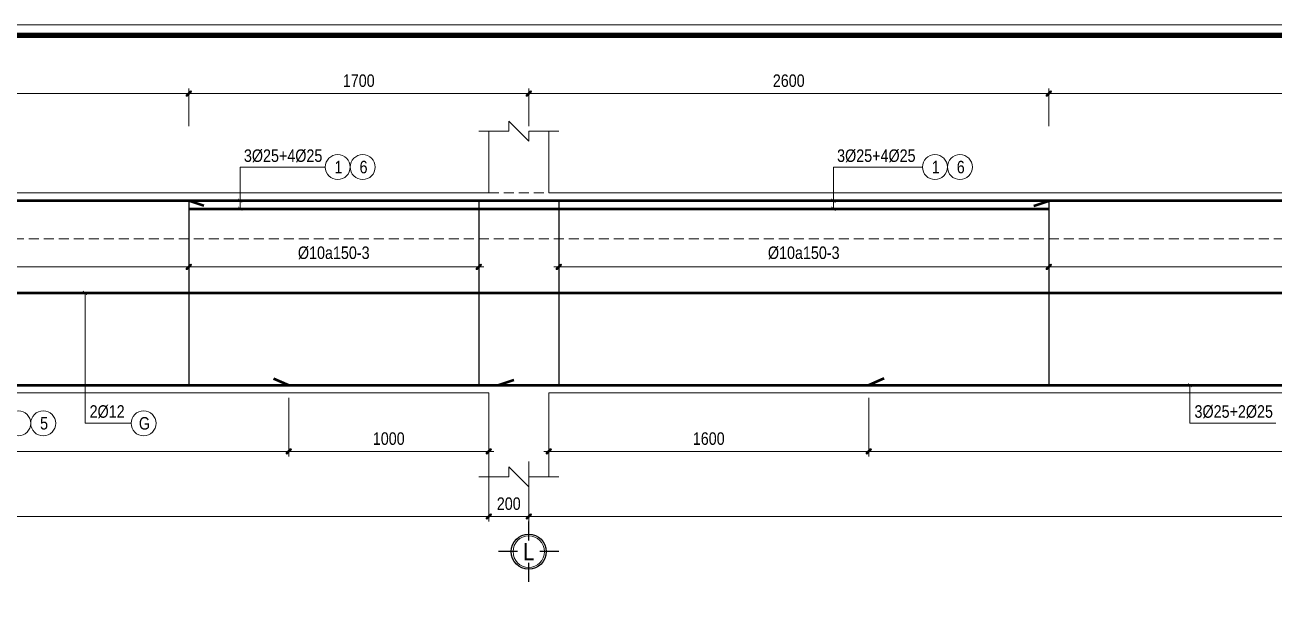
# Model space of a CAD drawing. Header units: millimetres. Extents: x 397144 to 8960116, y 345581 to 674207.
# Drawn here: x 4939984 to 4946229, y 637464 to 640310 of the extents above; entities that cross this region are included whole.
import ezdxf
from ezdxf.enums import TextEntityAlignment as Align
from ezdxf.xclip import XClip

# ---------------------------------------------------------------- set-up
doc = ezdxf.new("R2010")
doc.units = ezdxf.units.MM
doc.header["$XCLIPFRAME"] = 0
doc.header["$PDSIZE"] = -10
doc.linetypes.add('HIDDEN', pattern=[0.375, 0.25, -0.125])
doc.layers.get('0').update_dxf_attribs({"linetype": 'CONTINUOUS'})
doc.layers.get('Defpoints').update_dxf_attribs({"color": 12, "linetype": 'CONTINUOUS'})
for name, color, linetype, lineweight in [('2', 2, 'CONTINUOUS', 20), ('CDAI', 8, 'CONTINUOUS', 30), ('CTHEP', 2, 'CONTINUOUS', 50), ('DBAO', 3, 'CONTINUOUS', 20), ('DGIONG', 4, 'CONTINUOUS', 13), ('KTH', 150, 'CONTINUOUS', 5), ('Net khuat', 8, 'HIDDEN', 13), ('STICK', 1, 'CONTINUOUS', 9), ('TEXT', 7, 'CONTINUOUS', 15)]:
    doc.layers.add(name, color=color, linetype=linetype, lineweight=lineweight)
doc.layers.add('8', color=8, linetype='CONTINUOUS')
doc.styles.add('HELVECONDENSE', font='VHELVCN_0.TTF')
doc.styles.add('Star-HelCon', font='VHELVCN_0.TTF')
doc.styles.add('TTP-HelCon', font='VHELVCN_0.TTF')
doc.styles.add('VNI-HELVE-CONDENSE', font='VHELVCN_0.TTF')
doc.dimstyles.new('kc-25', dxfattribs={"dimtxt": 62.5, "dimasz": 20, "dimexe": 20, "dimexo": 50, "dimgap": 25, "dimtad": 3, "dimdec": 0, "dimzin": 0, "dimdsep": 46, "dimtxsty": 'VNI-HELVE-CONDENSE', "dimblk": 'DIM', "dimcen": 2.5, "dimclrd": 256, "dimclre": 154, "dimclrt": 7, "dimaunit": 1, "dimadec": 0, "dimazin": 0, "dimtfac": 1, "dimtdec": 0, "dimtix": 1, "dimtmove": 0, "dimatfit": 3, "dimldrblk": 'DOT', "dimfxl": 1, "dimtolj": 1, "dimtzin": 0, "dimarcsym": 0})
doc.dimstyles.new('TTP-25', dxfattribs={"dimscale": 25, "dimtxt": 2.5, "dimasz": 1, "dimexe": 1, "dimexo": 1, "dimgap": 0.09, "dimtad": 0, "dimdec": 4, "dimrnd": 5, "dimzin": 9, "dimdsep": 46, "dimtxsty": 'TTP-HelCon', "dimblk": 'Stick1', "dimcen": 0.09, "dimdle": 1.5, "dimclrd": 256, "dimclre": 256, "dimclrt": 7, "dimadec": 0, "dimazin": 0, "dimtfac": 1, "dimtdec": 4, "dimtmove": 0, "dimatfit": 3, "dimldrblk": '_ArchTick1', "dimfxl": 1, "dimtvp": 1, "dimtolj": 1, "dimtzin": 0, "dimarcsym": 0})

# ---------------------------------------------------------------- blocks, each defined once
blk = doc.blocks.new('Stick1')
at = {"layer": 'STICK'}
h = blk.add_hatch(color=256, dxfattribs=at)
edge = h.paths.add_edge_path()
edge.add_line((0.3, 0.5), (-0.5, -0.3))
edge.add_arc((-0.4, -0.4), 0.141, 135, 315)
edge.add_line((-0.3, -0.5), (0.5, 0.3))
edge.add_arc((0.4, 0.4), 0.141, 315, 495)
blk.add_line((1, 0), (-1, 0), dxfattribs=at)
blk.add_lwpolyline([(0.3, 0.5), (-0.5, -0.3, 1), (-0.3, -0.5), (0.5, 0.3, 1), (0.3, 0.5, 1)], format="xyb", dxfattribs=at)
blk = doc.blocks.new('*D2305')
at = {"layer": 'Defpoints', "color": 0, "transparency": 16777216}
for p in [(9400, -1420), (21650, -1420), (21650, -1618)]:
    blk.add_point(p, dxfattribs=at)
at = {"layer": 'KTH', "lineweight": -2, "transparency": 16777216}
for p, q in [((9400, -1445), (9400, -1643)), ((21650, -1445), (21650, -1643)), ((9425, -1618), (21625, -1618))]:
    blk.add_line(p, q, dxfattribs=at)
at = {"layer": 'KTH', "lineweight": -2, "transparency": 16777216, "xscale": 25, "yscale": 25, "zscale": 25, "rotation": 180}
blk.add_blockref('Stick1', (9400, -1618), dxfattribs=at)
at = {"layer": 'KTH', "lineweight": -2, "transparency": 16777216, "xscale": 25, "yscale": 25, "zscale": 25}
blk.add_blockref('Stick1', (21650, -1618), dxfattribs=at)
at = {"layer": 'KTH', "color": 7, "transparency": 16777216, "insert": (15525, -1554.1), "char_height": 62.5, "attachment_point": 5, "style": 'TTP-HelCon'}
blk.add_mtext('\\A1;12250', dxfattribs=at)
blk = doc.blocks.new('_ArchTick1')
at = {"color": 0, "const_width": 3.81}
blk.add_lwpolyline([(-12.7, -12.7), (12.7, 12.7)], dxfattribs=at)
blk = doc.blocks.new('dau truc')
blk.add_circle((0, 0), 180)
at = {"layer": '8'}
for p, q in [((0, 127), (0, 345)), ((-127, 0), (-345, 0)), ((345, 0), (127, 0)), ((0, -345), (0, -127))]:
    blk.add_line(p, q, dxfattribs=at)
blk.add_circle((0, 0), 200, dxfattribs=at)
at = {"layer": 'TEXT', "style": 'HELVECONDENSE'}
blk.add_attdef('A', text='', height=233, dxfattribs=at).set_placement((0, 0), align=Align.MIDDLE)
blk = doc.blocks.new('*D2306')
at = {"layer": 'Defpoints', "color": 0, "transparency": 16777216}
for p in [(9400, 497.4), (7700, 308.4), (9400, 308.4)]:
    blk.add_point(p, dxfattribs=at)
at = {"layer": 'KTH', "lineweight": -2, "transparency": 16777216}
for p, q in [((7700, 333.4), (7700, 522.4)), ((9400, 333.4), (9400, 522.4)), ((7725, 497.4), (9375, 497.4))]:
    blk.add_line(p, q, dxfattribs=at)
at = {"layer": 'KTH', "lineweight": -2, "transparency": 16777216, "xscale": 25, "yscale": 25, "zscale": 25, "rotation": 180}
blk.add_blockref('Stick1', (7700, 497.4), dxfattribs=at)
at = {"layer": 'KTH', "lineweight": -2, "transparency": 16777216, "xscale": 25, "yscale": 25, "zscale": 25}
blk.add_blockref('Stick1', (9400, 497.4), dxfattribs=at)
at = {"layer": 'KTH', "color": 7, "transparency": 16777216, "insert": (8550, 561.2), "char_height": 62.5, "attachment_point": 5, "style": 'TTP-HelCon'}
blk.add_mtext('\\A1;1700', dxfattribs=at)
blk = doc.blocks.new('*D2307')
at = {"layer": 'Defpoints', "color": 0, "transparency": 16777216}
for p in [(12000, 497.4), (9400, 308.4), (12000, 308.4)]:
    blk.add_point(p, dxfattribs=at)
at = {"layer": 'KTH', "lineweight": -2, "transparency": 16777216}
for p, q in [((9400, 333.4), (9400, 522.4)), ((12000, 333.4), (12000, 522.4)), ((9425, 497.4), (11975, 497.4))]:
    blk.add_line(p, q, dxfattribs=at)
at = {"layer": 'KTH', "lineweight": -2, "transparency": 16777216, "xscale": 25, "yscale": 25, "zscale": 25, "rotation": 180}
blk.add_blockref('Stick1', (9400, 497.4), dxfattribs=at)
at = {"layer": 'KTH', "lineweight": -2, "transparency": 16777216, "xscale": 25, "yscale": 25, "zscale": 25}
blk.add_blockref('Stick1', (12000, 497.4), dxfattribs=at)
at = {"layer": 'KTH', "color": 7, "transparency": 16777216, "insert": (10700, 561.2), "char_height": 62.5, "attachment_point": 5, "style": 'TTP-HelCon'}
blk.add_mtext('\\A1;2600', dxfattribs=at)
blk = doc.blocks.new('*D2309')
at = {"layer": 'Defpoints', "color": 0, "transparency": 16777216}
for p in [(7700, -230), (9150, -230), (7700, -370)]:
    blk.add_point(p, dxfattribs=at)
at = {"layer": 'KTH', "lineweight": -2, "transparency": 16777216}
for p, q in [((7700, -255), (7700, -395)), ((9150, -255), (9150, -395)), ((9125, -370), (7725, -370))]:
    blk.add_line(p, q, dxfattribs=at)
at = {"layer": 'KTH', "lineweight": -2, "transparency": 16777216, "xscale": 25, "yscale": 25, "zscale": 25, "rotation": 180}
blk.add_blockref('Stick1', (7700, -370), dxfattribs=at)
at = {"layer": 'KTH', "lineweight": -2, "transparency": 16777216, "xscale": 25, "yscale": 25, "zscale": 25}
blk.add_blockref('Stick1', (9150, -370), dxfattribs=at)
at = {"layer": 'KTH', "color": 7, "transparency": 16777216, "insert": (8425, -300.1), "char_height": 62.5, "attachment_point": 5, "style": 'TTP-HelCon'}
blk.add_mtext('\\A1;Þ10a150-3', dxfattribs=at)
blk = doc.blocks.new('*D2311')
at = {"layer": 'Defpoints', "color": 0, "transparency": 16777216}
for p in [(9550, -230), (12000, -230), (12000, -370)]:
    blk.add_point(p, dxfattribs=at)
at = {"layer": 'KTH', "lineweight": -2, "transparency": 16777216}
for p, q in [((9550, -255), (9550, -395)), ((12000, -255), (12000, -395)), ((9575, -370), (11975, -370))]:
    blk.add_line(p, q, dxfattribs=at)
at = {"layer": 'KTH', "lineweight": -2, "transparency": 16777216, "xscale": 25, "yscale": 25, "zscale": 25, "rotation": 180}
blk.add_blockref('Stick1', (9550, -370), dxfattribs=at)
at = {"layer": 'KTH', "lineweight": -2, "transparency": 16777216, "xscale": 25, "yscale": 25, "zscale": 25}
blk.add_blockref('Stick1', (12000, -370), dxfattribs=at)
at = {"layer": 'KTH', "color": 7, "transparency": 16777216, "insert": (10775, -300.1), "char_height": 62.5, "attachment_point": 5, "style": 'TTP-HelCon'}
blk.add_mtext('\\A1;Þ10a150-3', dxfattribs=at)
blk = doc.blocks.new('*D2313')
at = {"layer": 'Defpoints', "color": 0, "transparency": 16777216}
for p in [(16600, 497.4), (12000, 308.4), (16600, 308.4)]:
    blk.add_point(p, dxfattribs=at)
at = {"layer": 'KTH', "lineweight": -2, "transparency": 16777216}
for p, q in [((12000, 333.4), (12000, 522.4)), ((16600, 333.4), (16600, 522.4)), ((12025, 497.4), (16575, 497.4))]:
    blk.add_line(p, q, dxfattribs=at)
at = {"layer": 'KTH', "lineweight": -2, "transparency": 16777216, "xscale": 25, "yscale": 25, "zscale": 25, "rotation": 180}
blk.add_blockref('Stick1', (12000, 497.4), dxfattribs=at)
at = {"layer": 'KTH', "lineweight": -2, "transparency": 16777216, "xscale": 25, "yscale": 25, "zscale": 25}
blk.add_blockref('Stick1', (16600, 497.4), dxfattribs=at)
at = {"layer": 'KTH', "color": 7, "transparency": 16777216, "insert": (14300, 561.2), "char_height": 62.5, "attachment_point": 5, "style": 'TTP-HelCon'}
blk.add_mtext('\\A1;4600', dxfattribs=at)
blk = doc.blocks.new('*D2314')
at = {"layer": 'Defpoints', "color": 0, "transparency": 16777216}
for p in [(12000, -230), (16600, -230), (12000, -370)]:
    blk.add_point(p, dxfattribs=at)
at = {"layer": 'KTH', "lineweight": -2, "transparency": 16777216}
for p, q in [((12000, -255), (12000, -395)), ((16600, -255), (16600, -395)), ((16575, -370), (12025, -370))]:
    blk.add_line(p, q, dxfattribs=at)
at = {"layer": 'KTH', "lineweight": -2, "transparency": 16777216, "xscale": 25, "yscale": 25, "zscale": 25, "rotation": 180}
blk.add_blockref('Stick1', (12000, -370), dxfattribs=at)
at = {"layer": 'KTH', "lineweight": -2, "transparency": 16777216, "xscale": 25, "yscale": 25, "zscale": 25}
blk.add_blockref('Stick1', (16600, -370), dxfattribs=at)
at = {"layer": 'KTH', "color": 7, "transparency": 16777216, "insert": (14300, -300.1), "char_height": 62.5, "attachment_point": 5, "style": 'TTP-HelCon'}
blk.add_mtext('\\A1;Þ10a200-3', dxfattribs=at)
blk = doc.blocks.new('*D2315')
at = {"layer": 'Defpoints', "color": 0, "transparency": 16777216}
for p in [(7700, 497.4), (4850, 308.4), (7700, 308.4)]:
    blk.add_point(p, dxfattribs=at)
at = {"layer": 'KTH', "lineweight": -2, "transparency": 16777216}
for p, q in [((4850, 333.4), (4850, 522.4)), ((7700, 333.4), (7700, 522.4)), ((4875, 497.4), (7675, 497.4))]:
    blk.add_line(p, q, dxfattribs=at)
at = {"layer": 'KTH', "lineweight": -2, "transparency": 16777216, "xscale": 25, "yscale": 25, "zscale": 25, "rotation": 180}
blk.add_blockref('Stick1', (4850, 497.4), dxfattribs=at)
at = {"layer": 'KTH', "lineweight": -2, "transparency": 16777216, "xscale": 25, "yscale": 25, "zscale": 25}
blk.add_blockref('Stick1', (7700, 497.4), dxfattribs=at)
at = {"layer": 'KTH', "color": 7, "transparency": 16777216, "insert": (6275, 561.2), "char_height": 62.5, "attachment_point": 5, "style": 'TTP-HelCon'}
blk.add_mtext('\\A1;2850', dxfattribs=at)
blk = doc.blocks.new('*D2288')
at = {"layer": 'Defpoints', "color": 0, "transparency": 16777216}
for p in [(4850, -230), (7700, -230), (4850, -370)]:
    blk.add_point(p, dxfattribs=at)
at = {"layer": 'KTH', "lineweight": -2, "transparency": 16777216}
for p, q in [((4850, -255), (4850, -395)), ((7700, -255), (7700, -395)), ((7675, -370), (4875, -370))]:
    blk.add_line(p, q, dxfattribs=at)
at = {"layer": 'KTH', "lineweight": -2, "transparency": 16777216, "xscale": 25, "yscale": 25, "zscale": 25, "rotation": 180}
blk.add_blockref('Stick1', (4850, -370), dxfattribs=at)
at = {"layer": 'KTH', "lineweight": -2, "transparency": 16777216, "xscale": 25, "yscale": 25, "zscale": 25}
blk.add_blockref('Stick1', (7700, -370), dxfattribs=at)
at = {"layer": 'KTH', "color": 7, "transparency": 16777216, "insert": (6275, -300.1), "char_height": 62.5, "attachment_point": 5, "style": 'TTP-HelCon'}
blk.add_mtext('\\A1;Þ10a200-3', dxfattribs=at)
blk = doc.blocks.new('*D2293')
at = {"layer": 'Defpoints', "color": 0, "transparency": 16777216}
for p in [(8200, -1000), (9200, -1000), (8200, -1292.6)]:
    blk.add_point(p, dxfattribs=at)
at = {"layer": 'KTH', "lineweight": -2, "transparency": 16777216}
for p, q in [((8200, -1025), (8200, -1317.6)), ((9200, -1025), (9200, -1317.6)), ((9175, -1292.6), (8225, -1292.6))]:
    blk.add_line(p, q, dxfattribs=at)
at = {"layer": 'KTH', "lineweight": -2, "transparency": 16777216, "xscale": 25, "yscale": 25, "zscale": 25, "rotation": 180}
blk.add_blockref('Stick1', (8200, -1292.6), dxfattribs=at)
at = {"layer": 'KTH', "lineweight": -2, "transparency": 16777216, "xscale": 25, "yscale": 25, "zscale": 25}
blk.add_blockref('Stick1', (9200, -1292.6), dxfattribs=at)
at = {"layer": 'KTH', "color": 7, "transparency": 16777216, "insert": (8700, -1228.8), "char_height": 62.5, "attachment_point": 5, "style": 'TTP-HelCon'}
blk.add_mtext('\\A1;1000', dxfattribs=at)
blk = doc.blocks.new('*D2294')
at = {"layer": 'Defpoints', "color": 0, "transparency": 16777216}
for p in [(4150, -1000), (8200, -1000), (8200, -1292.6)]:
    blk.add_point(p, dxfattribs=at)
at = {"layer": 'KTH', "lineweight": -2, "transparency": 16777216}
for p, q in [((4150, -1025), (4150, -1317.6)), ((8200, -1025), (8200, -1317.6)), ((4175, -1292.6), (8175, -1292.6))]:
    blk.add_line(p, q, dxfattribs=at)
at = {"layer": 'KTH', "lineweight": -2, "transparency": 16777216, "xscale": 25, "yscale": 25, "zscale": 25, "rotation": 180}
blk.add_blockref('Stick1', (4150, -1292.6), dxfattribs=at)
at = {"layer": 'KTH', "lineweight": -2, "transparency": 16777216, "xscale": 25, "yscale": 25, "zscale": 25}
blk.add_blockref('Stick1', (8200, -1292.6), dxfattribs=at)
at = {"layer": 'KTH', "color": 7, "transparency": 16777216, "insert": (6175, -1228.8), "char_height": 62.5, "attachment_point": 5, "style": 'TTP-HelCon'}
blk.add_mtext('\\A1;4050', dxfattribs=at)
blk = doc.blocks.new('DIM')
h = blk.add_hatch(color=1)
h.paths.add_polyline_path([(0.49, 0.29, 1), (0.29, 0.49), (-0.19, 0), (0.19, 0)])
h.paths.add_polyline_path([(0.19, 0), (-0.19, 0), (-0.49, -0.29, 1), (-0.29, -0.49)])
at = {"color": 9}
for p, q in [((-0.19, 0), (-1.5, 0)), ((0.19, 0), (1.5, 0))]:
    blk.add_line(p, q, dxfattribs=at)
at = {"color": 1}
for p, q in [((-0.49, -0.29), (0.29, 0.49)), ((-0.29, -0.49), (0.49, 0.29)), ((-0.19, 0), (0.19, 0))]:
    blk.add_line(p, q, dxfattribs=at)
blk.add_arc((-0.39, -0.39), 0.138, 135, 315, dxfattribs=at)
blk = doc.blocks.new('*D2295')
at = {"layer": 'Defpoints', "color": 0, "transparency": 16777216}
for p in [(9500, -1000), (11100, -1000), (11100, -1292.6)]:
    blk.add_point(p, dxfattribs=at)
at = {"layer": 'KTH', "lineweight": -2, "transparency": 16777216}
for p, q in [((9500, -1025), (9500, -1317.6)), ((11100, -1025), (11100, -1317.6)), ((9525, -1292.6), (11075, -1292.6))]:
    blk.add_line(p, q, dxfattribs=at)
at = {"layer": 'KTH', "lineweight": -2, "transparency": 16777216, "xscale": 25, "yscale": 25, "zscale": 25, "rotation": 180}
blk.add_blockref('Stick1', (9500, -1292.6), dxfattribs=at)
at = {"layer": 'KTH', "lineweight": -2, "transparency": 16777216, "xscale": 25, "yscale": 25, "zscale": 25}
blk.add_blockref('Stick1', (11100, -1292.6), dxfattribs=at)
at = {"layer": 'KTH', "color": 7, "transparency": 16777216, "insert": (10300, -1228.8), "char_height": 62.5, "attachment_point": 5, "style": 'TTP-HelCon'}
blk.add_mtext('\\A1;1600', dxfattribs=at)
blk = doc.blocks.new('*D2297')
at = {"layer": 'Defpoints', "color": 0, "transparency": 16777216}
for p in [(11100, -1000), (17500, -1000), (17500, -1292.6)]:
    blk.add_point(p, dxfattribs=at)
at = {"layer": 'KTH', "lineweight": -2, "transparency": 16777216}
for p, q in [((11100, -1025), (11100, -1317.6)), ((17500, -1025), (17500, -1317.6)), ((11125, -1292.6), (17475, -1292.6))]:
    blk.add_line(p, q, dxfattribs=at)
at = {"layer": 'KTH', "lineweight": -2, "transparency": 16777216, "xscale": 25, "yscale": 25, "zscale": 25, "rotation": 180}
blk.add_blockref('Stick1', (11100, -1292.6), dxfattribs=at)
at = {"layer": 'KTH', "lineweight": -2, "transparency": 16777216, "xscale": 25, "yscale": 25, "zscale": 25}
blk.add_blockref('Stick1', (17500, -1292.6), dxfattribs=at)
at = {"layer": 'KTH', "color": 7, "transparency": 16777216, "insert": (14300, -1228.8), "char_height": 62.5, "attachment_point": 5, "style": 'TTP-HelCon'}
blk.add_mtext('\\A1;6400', dxfattribs=at)
blk = doc.blocks.new('*D2298')
at = {"layer": 'Defpoints', "color": 0, "transparency": 16777216}
for p in [(9200, -1318), (9400, -1318), (9200, -1618)]:
    blk.add_point(p, dxfattribs=at)
at = {"layer": 'KTH', "lineweight": -2, "transparency": 16777216}
for p, q in [((9200, -1343), (9200, -1643)), ((9400, -1343), (9400, -1643)), ((9375, -1618), (9225, -1618))]:
    blk.add_line(p, q, dxfattribs=at)
at = {"layer": 'KTH', "lineweight": -2, "transparency": 16777216, "xscale": 25, "yscale": 25, "zscale": 25, "rotation": 180}
blk.add_blockref('Stick1', (9200, -1618), dxfattribs=at)
at = {"layer": 'KTH', "lineweight": -2, "transparency": 16777216, "xscale": 25, "yscale": 25, "zscale": 25}
blk.add_blockref('Stick1', (9400, -1618), dxfattribs=at)
at = {"layer": 'KTH', "color": 7, "transparency": 16777216, "insert": (9300, -1554.1), "char_height": 62.5, "attachment_point": 5, "style": 'TTP-HelCon'}
blk.add_mtext('\\A1;200', dxfattribs=at)
blk = doc.blocks.new('*D2299')
at = {"layer": 'Defpoints', "color": 0, "transparency": 16777216}
for p in [(3150, -1318), (9200, -1318), (3150, -1618)]:
    blk.add_point(p, dxfattribs=at)
at = {"layer": 'KTH', "lineweight": -2, "transparency": 16777216}
for p, q in [((3150, -1343), (3150, -1643)), ((9200, -1343), (9200, -1643)), ((9175, -1618), (3175, -1618))]:
    blk.add_line(p, q, dxfattribs=at)
at = {"layer": 'KTH', "lineweight": -2, "transparency": 16777216, "xscale": 25, "yscale": 25, "zscale": 25, "rotation": 180}
blk.add_blockref('Stick1', (3150, -1618), dxfattribs=at)
at = {"layer": 'KTH', "lineweight": -2, "transparency": 16777216, "xscale": 25, "yscale": 25, "zscale": 25}
blk.add_blockref('Stick1', (9200, -1618), dxfattribs=at)
at = {"layer": 'KTH', "color": 7, "transparency": 16777216, "insert": (6175, -1554.1), "char_height": 62.5, "attachment_point": 5, "style": 'TTP-HelCon'}
blk.add_mtext('\\A1;6050', dxfattribs=at)
blk = doc.blocks.new('CHG_XX_Khung ten')
blk.add_lwpolyline([(15, 579), (826, 579), (826, 15), (15, 15)], close=True)
at = {"color": 4, "linetype": 'Continuous', "const_width": 1}
blk.add_lwpolyline([(17, 577), (824, 577), (824, 17), (17, 17)], close=True, dxfattribs=at)
blk = doc.blocks.new('BX-9')
at = {"layer": 'CDAI', "ltscale": 52.5}
for p, q in [((7700, -39), (7700, -961)), ((9150, -39), (9150, -961)), ((9550, -39), (9550, -961)), ((12000, -39), (12000, -961))]:
    blk.add_line(p, q, dxfattribs=at)
at = {"layer": 'CTHEP'}
for p, q in [((7775, -64), (7700, -39)), ((11925, -64), (12000, -39)), ((7700, -79), (12000, -79)), ((2652.86594, -500), (19670.32131, -500)), ((8124.5392, -928.64062), (8200, -961)), ((9325, -936), (9250, -961)), ((11175.4608, -928.64062), (11100, -961))]:
    blk.add_line(p, q, dxfattribs=at)
for points in [[(20100, -39), (2150, -39)], [(2800, -961), (19450, -961)]]:
    blk.add_lwpolyline(points, dxfattribs=at)
at = {"layer": 'DBAO'}
for p, q in [((3150, 0), (9200, 0)), ((9200, -1000), (3150, -1000))]:
    blk.add_line(p, q, dxfattribs=at)
for points in [[(9200, 308.39434), (9200, 0)], [(9500, 308.39434), (9500, 0)], [(9500, 0), (19100, 0)], [(9200, -1420), (9200, -1000)], [(9500, -1000), (19100, -1000)], [(9500, -1420), (9500, -1000)]]:
    blk.add_lwpolyline(points, dxfattribs=at)
at = {"layer": 'DGIONG'}
for points in [[(9150, 308.39434), (9300, 308.39434), (9300, 358.39434), (9400, 258.39434), (9400, 308.39434), (9550, 308.39434)], [(9150, -1420), (9300, -1420), (9300, -1370), (9400, -1470), (9400, -1420), (9550, -1420)]]:
    blk.add_lwpolyline(points, dxfattribs=at)
for centre in [(8444.78398, 129.50911), (8569.78398, 129.50911), (11430.95074, 129.50911), (11555.95074, 129.50911), (6847.41088, -1152.04426), (6972.41088, -1152.04426), (7474.38191, -1152.04426)]:
    blk.add_circle(centre, 62.5, dxfattribs=at)
at = {"layer": 'Net khuat', "ltscale": 200}
blk.add_line((9200, 0), (9500, 0), dxfattribs=at)
blk.add_lwpolyline([(0, -1000), (0, -1000), (300, -1000), (300, -230), (21350, -230), (21350, -1000), (21350, -1000), (21650, -1000)], dxfattribs=at)
at = {"layer": '2', "ltscale": 300}
ref = blk.add_blockref('dau truc', (9400, -1793.84241), dxfattribs=dict(at, xscale=0.4367131292819977, yscale=0.4367131292819977, zscale=0.4367131292819977))
ref.add_attrib('A', 'L', dxfattribs={"layer": 'TEXT', "height": 87.5, "style": 'HELVECONDENSE'}).set_placement((9400, -1793.84241), align=Align.MIDDLE)
at = {"layer": 'TEXT', "style": 'TTP-HelCon'}
for s, p in [('3Þ25+4Þ25', (7975.87814, 155.36205, 0)), ('3Þ25+4Þ25', (10941.94871, 155.36205, 0)), ('2Þ12', (7204.36274, -1124.1472, 0)), ('3Þ25+2Þ25', (12728.91401, -1124.1472, 0))]:
    blk.add_text(s, height=62.5, dxfattribs=at).set_placement(p)
at = {"layer": 'TEXT', "style": 'Star-HelCon'}
for s, p in [('1', (8448.95064, 129.50911)), ('6', (8573.95064, 129.50911)), ('1', (11435.1174, 129.50911)), ('6', (11560.1174, 129.50911)), ('5', (6976.57754, -1152.04426)), ('G', (7478.54858, -1152.04426))]:
    blk.add_text(s, height=62.5, dxfattribs=at).set_placement(p, align=Align.MIDDLE)
at = {"layer": 'KTH'}
for base, p1, p2, picture, middle in [((7700, 497.39434), (4850, 308.39434), (7700, 308.39434), '*D2315', (6275, 561.22767)), ((9400, 497.39434), (7700, 308.39434), (9400, 308.39434), '*D2306', (8550, 561.22767)), ((12000, 497.39434), (9400, 308.39434), (12000, 308.39434), '*D2307', (10700, 561.22767)), ((16600, 497.39434), (12000, 308.39434), (16600, 308.39434), '*D2313', (14300, 561.22767)), ((21650, -1617.97787), (9400, -1420), (21650, -1420), '*D2305', (15525, -1554.14454))]:
    dim = blk.add_linear_dim(base=base, p1=p1, p2=p2, angle=180, dimstyle='TTP-25', override={"dimtmove": 1}, dxfattribs=at)
    dim.commit()
    dim.dimension.update_dxf_attribs({"geometry": picture, "text_midpoint": middle})
for base, p1, p2, text, picture, middle in [((4850, -370.01318), (7700, -230), (4850, -230), 'Þ10a200-3', '*D2288', (6275, -300.09651)), ((7700, -370.01318), (9150, -230), (7700, -230), 'Þ10a150-3', '*D2309', (8425, -300.09651)), ((12000, -370.01318), (16600, -230), (12000, -230), 'Þ10a200-3', '*D2314', (14300, -300.09651))]:
    dim = blk.add_linear_dim(base=base, p1=p1, p2=p2, angle=180, text=text, dimstyle='TTP-25', override={"dimtmove": 1}, dxfattribs=at)
    dim.commit()
    dim.dimension.update_dxf_attribs({"geometry": picture, "text_midpoint": middle})
dim = blk.add_linear_dim(base=(12000, -370.01318), p1=(9550, -230), p2=(12000, -230), text='Þ10a150-3', dimstyle='TTP-25', override={"dimtmove": 1}, dxfattribs=at)
dim.commit()
dim.dimension.update_dxf_attribs({"geometry": '*D2311', "text_midpoint": (10775, -300.09651)})
for base, p1, p2, picture, middle in [((8200, -1292.60732), (4150, -1000), (8200, -1000), '*D2294', (6175, -1228.77398)), ((11100, -1292.60732), (9500, -1000), (11100, -1000), '*D2295', (10300, -1228.77398)), ((17500, -1292.60732), (11100, -1000), (17500, -1000), '*D2297', (14300, -1228.77398))]:
    dim = blk.add_linear_dim(base=base, p1=p1, p2=p2, dimstyle='TTP-25', dxfattribs=at)
    dim.commit()
    dim.dimension.update_dxf_attribs({"geometry": picture, "text_midpoint": middle})
dim = blk.add_linear_dim(base=(8200, -1292.60732), p1=(9200, -1000), p2=(8200, -1000), angle=180, dimstyle='TTP-25', dxfattribs=at)
dim.commit()
dim.dimension.update_dxf_attribs({"geometry": '*D2293', "text_midpoint": (8700, -1228.77398)})
for base, p1, p2, picture, middle in [((3150, -1617.97787), (9200, -1317.97787), (3150, -1317.97787), '*D2299', (6175, -1554.14454)), ((9200, -1617.97787), (9400, -1317.97787), (9200, -1317.97787), '*D2298', (9300, -1554.14454))]:
    dim = blk.add_linear_dim(base=base, p1=p1, p2=p2, dimstyle='TTP-25', override={"dimtmove": 1}, dxfattribs=at)
    dim.commit()
    dim.dimension.update_dxf_attribs({"geometry": picture, "text_midpoint": middle})
at = {"layer": 'DGIONG'}
for points in [[(7957.36637, -39), (7957.36611, 129.50911), (8102.38016, 129.50911)], [(7957.36637, -79), (7957.36611, 129.50911), (8382.28398, 129.50911)], [(10923.43695, -39), (10923.43668, 129.50911), (11368.45074, 129.50911)], [(10923.43695, -79), (10923.43668, 129.50911), (11368.45074, 129.50911)], [(7181.35097, -500), (7181.35071, -1152.04426), (7411.88191, -1152.04426)], [(12705.90225, -961), (12705.90198, -1152.04426), (13134.91088, -1152.04426)]]:
    blk.add_leader(points, dimstyle='kc-25', override={"dimtad": 0, "dimldrblk": 'ArchTick', "dimfxl": 100, "dimarcsym": 1}, dxfattribs=at)

msp = doc.modelspace()

# ---------------------------------------------------------------- block references
at = {"layer": 'Net khuat', "ltscale": 200}
ref = msp.add_blockref('BX-9', (4933102.76908, 639469.38563), dxfattribs=at)
XClip(ref).set_block_clipping_path([(-714.0557178405, -2046.256759821), (16241.5496959416, 707.5)])

# ---------------------------------------------------------------- next in the draw order: block references
at = {"layer": 'KTH', "ltscale": 0.8, "xscale": 25.92478421702978, "yscale": 25.92478421702978, "zscale": 25.92478421702978}
msp.add_blockref('CHG_XX_Khung ten', (4931850.59969, 625299.06132), dxfattribs=at)

doc.saveas('drawing.dxf')
